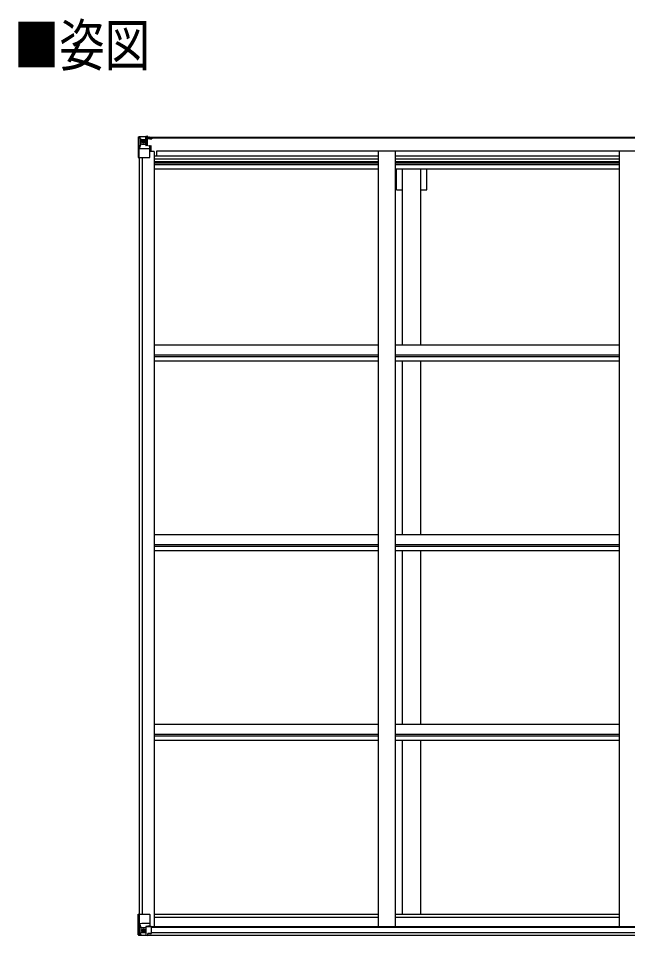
# Model space of a CAD drawing. Units: millimetres, scale not verified. Extents: x -10512 to 10512, y -7425 to 7425.
# Drawn here: x -4138 to -2327, y -809 to 1915 of the extents above; entities that cross this region are included whole.
import ezdxf
from ezdxf.enums import TextEntityAlignment as Align

# ---------------------------------------------------------------- set-up
doc = ezdxf.new("R2010")
doc.units = ezdxf.units.MM
doc.header["$LTSCALE"] = 30
for name, color, linetype in [('0-2_USER1', 3, 'Continuous'), ('0-4_YKK_13', 4, 'Continuous'), ('0-5_YKK_A1', 4, 'Continuous')]:
    doc.layers.add(name, color=color, linetype=linetype)
doc.styles.add('ＭＳ ゴシック', font='')
doc.styles.get('ＭＳ ゴシック').set_extended_font_data('MS Gothic')

msp = doc.modelspace()

# ---------------------------------------------------------------- linework, layer by layer
at = {"layer": '0-4_YKK_13'}
for p, q in [((-3781.45, 1562.23), (-3781.45, 1562.19)), ((-3780.51, 1563.23), (-3780.51, 1563.23)), ((-3780.51, 1563.19), (-3780.51, 1563.22)), ((-3771.54, 1563.61), (-3779.46, 1563.14)), ((-3778.6, 1562.17), (-3778.61, 1562.1)), ((-3778.61, 1501.52), (-3778.61, 1562.1)), ((-3774.64, 1558.73), (-3777.37, 1562.4)), ((-3773.78, 1555.22), (-3771.45, 1555.28)), ((-3773.78, 1541.75), (-3773.78, 1555.22)), ((-3759.45, 1564.4), (-3771.45, 1563.62)), ((-3771.45, 1555.28), (-3759.45, 1555.28)), ((-3760.45, 1555.28), (-3759.45, 1555.28)), ((-3752.95, 1564.92), (-3759.45, 1564.52)), ((-3759.45, 1538.42), (-3759.45, 1564.52)), ((-3759.45, 1563.63), (-3752.95, 1564.03)), ((-3757.95, 1558.81), (-3759.45, 1558.81)), ((-3757.95, 1555.28), (-3759.45, 1555.28)), ((-3752.95, 1563.11), (-3757.95, 1563.02)), ((-3757.45, 1558.45), (-3757.95, 1558.45)), ((-3753.95, 1553.52), (-3757.95, 1553.52)), ((-3757.84, 1557.15), (-3753.95, 1557.15)), ((-3757.46, 1557.36), (-3757.46, 1557.52)), ((-3757.46, 1557.52), (-3757.45, 1557.52)), ((-3757.45, 1559.48), (-3757.45, 1557.52)), ((-3749.45, 1559.48), (-3757.45, 1559.48)), ((-3749.45, 1559.45), (-3757.45, 1559.45)), ((-3747.45, 1557.61), (-3757.45, 1557.52)), ((-3753.95, 1537.42), (-3753.95, 1557.38)), ((-3752.95, 1564.03), (-3752.95, 1564.92)), ((-3752.95, 1563.52), (-3752.95, 1564.03)), ((-3752.95, 1563.52), (-3752.95, 1563.11)), ((-3752.95, 1563.11), (-3752.95, 1562.29)), ((-3747.95, 1562.72), (-3747.95, 1562.29)), ((-3747.65, 1562.72), (-3747.95, 1562.72)), ((-3747.65, 1562.72), (-3745.96, 1562.29)), ((-3747.45, 1559.22), (-3742.45, 1559.22)), ((-3747.45, 1557.61), (-3747.45, 1559.22)), ((-3742.45, 1560.14), (-3742.45, 1559.22)), ((-3742.45, 1559.22), (-3741.45, 1559.22)), ((-3741.45, 1559.22), (-3741.45, 1560.14)), ((-3741.45, 1559.22), (-3741.45, 1557.65)), ((-3741.45, 1557.54), (-3741.45, 1557.65)), ((-3778.06, 1528.4), (-3773.92, 1540.49)), ((-3778.06, 1528.4), (-3771.45, 1528.19)), ((-3771.45, 1541.72), (-3773.78, 1541.75)), ((-3771.45, 1541.72), (-3759.45, 1541.72)), ((-3771.45, 1541.72), (-3771.45, 1541.72)), ((-3771.45, 1528.19), (-3747.45, 1528.19)), ((-3765.97, 1548.08), (-3765.97, 1547.12)), ((-3757.95, 1541.72), (-3759.45, 1541.72)), ((-3758.62, 1538.16), (-3748.28, 1536.51)), ((-3758.62, 1537.53), (-3758.62, 1538.16)), ((-3748.28, 1535.88), (-3758.62, 1537.53)), ((-3753.95, 1545.32), (-3757.95, 1545.32)), ((-3748.28, 1536.51), (-3748.28, 1535.88)), ((-3748, 1536.43), (-3743.95, 1536.4)), ((-3747.45, 1502.52), (-3747.45, 1535.62)), ((-3742.95, 1536.39), (-3743.95, 1536.4)), ((-3743.95, 1534.66), (-3742.95, 1534.67)), ((-3742.95, 1520.17), (-3742.95, 1536.39)), ((-3778.61, 1501.52), (-3748.45, 1501.52)), ((-3742.95, 1524.52), (-3747.45, 1524.52)), ((-3781.45, -745.92), (-3748.45, -745.92)), ((-3781.45, -806.63), (-3781.45, -745.92)), ((-3778.61, -745.92), (-3778.61, -806.5)), ((-3747.45, -746.92), (-3747.45, -780.01)), ((-3778.06, -772.8), (-3771.45, -772.58)), ((-3778.06, -772.8), (-3773.92, -784.88)), ((-3771.45, -786.11), (-3773.78, -786.15)), ((-3773.78, -786.15), (-3773.78, -799.62)), ((-3771.45, -772.58), (-3747.45, -772.58)), ((-3771.45, -786.11), (-3771.45, -786.12)), ((-3759.45, -786.12), (-3771.45, -786.12)), ((-3759.45, -782.13), (-3752.95, -782.13)), ((-3759.45, -782.13), (-3759.45, -808.92)), ((-3748.28, -780.27), (-3758.62, -781.93)), ((-3758.62, -781.93), (-3758.62, -782.13)), ((-3755.93, -782.13), (-3748.28, -780.91)), ((-3752.95, -782.13), (-3743.95, -782.16)), ((-3748.28, -780.91), (-3748.28, -780.27)), ((-3742.95, -783.07), (-3742.95, -803.23)), ((-3780.51, -807.58), (-3780.51, -807.63)), ((-3771.54, -808.01), (-3779.46, -807.54)), ((-3778.6, -806.57), (-3778.61, -806.5)), ((-3774.64, -803.13), (-3777.37, -806.79)), ((-3773.78, -799.62), (-3771.45, -799.68)), ((-3771.45, -799.67), (-3759.45, -799.67)), ((-3759.45, -808.8), (-3771.45, -808.02)), ((-3766.93, -792.48), (-3766.93, -791.52)), ((-3752.95, -809.31), (-3752.95, -803.37)), ((-3743.95, -803.94), (-3752.95, -804))]:
    msp.add_line(p, q, dxfattribs=at)
for points in [[(-3781.45, 1562.19), (-3781.45, 1501.52), (-3778.61, 1501.52)], [(-3780.51, 1563.23), (-3771.45, 1563.78), (-3759.45, 1564.52)], [(-3752.95, 1563.52), (-3757.95, 1563.52), (-3757.95, 1538.05)], [(-3742.45, 1557.49), (-3757.45, 1557.36), (-3757.46, 1557.36)], [(-3757.45, 1558.45), (-3749.45, 1558.45), (-3749.45, 1560.14)], [(-3747.45, 1557.61), (-3747.45, 1557.6), (-3741.45, 1557.65)], [(-3767.89, 1549.04), (-3768.85, 1549.04), (-3768.85, 1550), (-3767.89, 1550)], [(-3766.93, 1550.96), (-3766.93, 1551.92), (-3765.97, 1551.92), (-3765.97, 1550.96)], [(-3765.97, 1547.12), (-3766.93, 1547.12), (-3766.93, 1548.08)], [(-3765.01, 1550), (-3764.05, 1550), (-3764.05, 1549.04), (-3765.01, 1549.04)], [(-3743.95, 1536.4), (-3743.95, 1534.66), (-3747.45, 1534.64)], [(-3780.51, -807.63), (-3771.45, -808.18), (-3752.95, -809.31)], [(-3767.89, -794.4), (-3768.85, -794.4), (-3768.85, -793.44), (-3767.89, -793.44)], [(-3766.93, -791.52), (-3765.97, -791.52), (-3765.97, -792.48)], [(-3765.97, -795.36), (-3765.97, -796.32), (-3766.93, -796.32), (-3766.93, -795.36)], [(-3765.01, -793.44), (-3764.05, -793.44), (-3764.05, -794.4), (-3765.01, -794.4)], [(-3742.95, -803.23), (-3742.96, -803.33), (-3752.95, -803.37)]]:
    msp.add_lwpolyline(points, dxfattribs=at)
for centre in [(-3766.45, 1549.52), (-3766.45, -793.92)]:
    msp.add_circle(centre, 5.3, dxfattribs=at)
for centre, radius, start, end in [((-3780.45, 1562.23), 0.999, 93.4424, 179.95083), ((-3780.45, 1562.23), 1, 93.50017, 180.00079), ((-3780.45, 1562.19), 0.999, 93.4424, 179.95083), ((-3779.3, 1575.84), 12.7, 269.24466, 275.10311), ((-3777.32, 1562.23), 1.28, 131.17831, 182.45895), ((-3757.45, 1559.98), 0.5, 179.99802, 269.99691), ((-3757.45, 1559.95), 0.5, 180.00109, 270.00109), ((-3757.45, 1557.02), 0.5, 90.52895, 180.04464), ((-3757.44, 1556.85), 0.513, 91.88028, 181.04707), ((-3742.31, 1565.18), 7.69, 268.96999, 276.43426), ((-3767.89, 1550.96), 0.96, 270, 0), ((-3767.89, 1548.08), 0.96, 0, 90), ((-3765.01, 1550.96), 0.96, 180, 270), ((-3765.01, 1548.08), 0.96, 90, 180), ((-3758.51, 1539.09), 0.937, 182.32209, 263.26766), ((-3758.51, 1538.46), 0.937, 182.32209, 263.26766), ((-3748.39, 1535.58), 0.937, 2.32209, 83.26766), ((-3748.39, 1534.94), 0.937, 2.32209, 83.26766), ((-3748.45, 1502.52), 1, 270, 0), ((-3748.45, -746.92), 1, 0, 90), ((-3758.51, -782.86), 0.937, 96.73234, 129.06602), ((-3748.39, -779.34), 0.937, 276.73234, 357.67791), ((-3748.39, -779.98), 0.937, 276.73234, 357.67791), ((-3780.45, -806.59), 0.999, 180.04917, 266.5576), ((-3780.45, -806.62), 0.999, 180.04917, 266.5576), ((-3780.45, -806.63), 1, 179.99921, 266.49983), ((-3779.3, -820.23), 12.7, 84.89689, 90.75534), ((-3777.32, -806.62), 1.28, 177.54105, 228.82169), ((-3767.89, -792.48), 0.96, 270, 0), ((-3767.89, -795.36), 0.96, 0, 90), ((-3765.01, -792.48), 0.96, 180, 270), ((-3765.01, -795.36), 0.96, 90, 180)]:
    msp.add_arc(centre, radius, start, end, dxfattribs=at)
for centre, major_axis, ratio, start_param, end_param in [((-3579.51, 1575.54), (201, 12.36), 0.060933, 3.1373463, 3.1378449), ((-3778.51, 1563.31), (2, 0.12), 0.060933, 3.1378449, 4.2119296), ((-3778.32, 1560.21), (-0.02, 3), 0.466854, 5.5234897, 6.1575023), ((-3776.65, 1555.14), (0.03, 5), 0.573921, 4.7320603, 5.5159136), ((-3853.2, 1555.28), (81.75, 0), 0.061163, 0, 0.0007725), ((-3777.34, 1530.75), (0.85, 2.32), 0.403757, 2.3087461, 3.2744049), ((-3775.19, 1541.77), (0, 3), 0.468246, 4.2703918, 4.7058971), ((-3777.34, -775.15), (0.85, -2.32), 0.403757, 3.0087805, 3.9744392), ((-3775.19, -786.17), (0, -3), 0.468246, 1.5772882, 2.0127935), ((-3743.95, -783.07), (1, -0.021), 0.906239, 0.0187047, 1.589501), ((-3778.51, -807.71), (2, -0.12), 0.060933, 2.0712557, 3.1453404), ((-3579.51, -819.94), (201, -12.36), 0.060933, 3.1453404, 3.145839), ((-3778.32, -804.61), (-0.02, -3), 0.466854, 0.125683, 0.7596956), ((-3776.65, -799.54), (0.03, -5), 0.573921, 0.7672717, 1.551125), ((-3853.2, -799.67), (81.75, 0), 0.061163, 6.2824128, 6.2831853), ((-3743.95, -803.23), (1, 0.012), 0.707053, 4.7036637, 6.124411)]:
    msp.add_ellipse(centre, major_axis=major_axis, ratio=ratio, start_param=start_param, end_param=end_param, dxfattribs=at)
at = {"layer": '0-5_YKK_A1'}
for p, q in [((-3757.95, 1562.29), (-180.95, 1562.29)), ((-3757.95, 1560.14), (-180.95, 1560.14)), ((-3779.45, 1501.52), (-3779.45, -745.92)), ((-3769.75, 1501.52), (-3769.75, -745.92)), ((-3734.45, 1520.17), (-3747.45, 1520.17)), ((-3734.45, 1520.17), (-3734.45, -781.94)), ((-3734.45, 1506.49), (-3068.45, 1506.49)), ((-3726.95, 1506.49), (-3726.95, 1522)), ((-3726.95, 1522), (-211.95, 1522)), ((-3068.45, 1521.99), (-3068.45, -781.94)), ((-3018.45, 1521.99), (-3018.45, -781.94)), ((-3018.45, 1506.49), (-2352.45, 1506.49)), ((-2352.45, 1521.99), (-2352.45, -781.94)), ((-3734.45, 1498.09), (-3068.45, 1498.09)), ((-3734.45, 1489.89), (-3068.45, 1489.89)), ((-3734.45, 1485.97), (-3068.45, 1485.97)), ((-3734.45, 1480.89), (-3068.45, 1480.89)), ((-3018.45, 1498.09), (-2352.45, 1498.09)), ((-3018.45, 1489.89), (-2352.45, 1489.89)), ((-3018.45, 1485.97), (-2352.45, 1485.97)), ((-3018.45, 1480.89), (-2352.45, 1480.89)), ((-3734.45, 1467.88), (-3068.45, 1467.88)), ((-3018.45, 1467.88), (-2352.45, 1467.88)), ((-3014.65, 1406.29), (-3014.65, 1466.69)), ((-2996.95, 945.1), (-2996.95, 1466.69)), ((-2941.95, 945.1), (-2941.95, 1466.69)), ((-2924.25, 1406.29), (-2924.25, 1466.69)), ((-3014.65, 1406.29), (-2996.95, 1406.29)), ((-2941.95, 1406.29), (-2924.25, 1406.29)), ((-3734.45, 945.22), (-3068.48, 945.22)), ((-3018.45, 945.22), (-2352.48, 945.22)), ((-3734.45, 915.49), (-3068.48, 915.49)), ((-3734.45, 910.94), (-3068.48, 910.94)), ((-3018.45, 915.49), (-2352.48, 915.49)), ((-3018.45, 910.94), (-2352.48, 910.94)), ((-3734.45, 897.93), (-3068.48, 897.93)), ((-3018.45, 897.93), (-2352.48, 897.93)), ((-2996.95, 381.95), (-2996.95, 896.73)), ((-2941.95, 381.95), (-2941.95, 896.73)), ((-3734.45, 382.07), (-3068.48, 382.07)), ((-3018.45, 382.07), (-2352.48, 382.07)), ((-3734.45, 352.34), (-3068.48, 352.34)), ((-3734.45, 347.79), (-3068.48, 347.79)), ((-3734.45, 334.78), (-3068.48, 334.78)), ((-3018.45, 352.34), (-2352.48, 352.34)), ((-3018.45, 347.79), (-2352.48, 347.79)), ((-3018.45, 334.78), (-2352.48, 334.78)), ((-2996.95, -181.2), (-2996.95, 333.58)), ((-2941.95, -181.2), (-2941.95, 333.58)), ((-3734.45, -181.07), (-3068.48, -181.07)), ((-3018.45, -181.07), (-2352.48, -181.07)), ((-3734.45, -210.81), (-3068.48, -210.81)), ((-3734.45, -215.36), (-3068.48, -215.36)), ((-3018.45, -210.81), (-2352.48, -210.81)), ((-3018.45, -215.36), (-2352.48, -215.36)), ((-3734.45, -228.37), (-3068.48, -228.37)), ((-3018.45, -228.37), (-2352.48, -228.37)), ((-2996.95, -744.96), (-2996.95, -229.56)), ((-2941.95, -744.96), (-2941.95, -229.56)), ((-3734.45, -745.77), (-3068.45, -745.77)), ((-3734.45, -754.11), (-3068.45, -754.11)), ((-3018.45, -745.77), (-2352.45, -745.77)), ((-3018.45, -754.11), (-2352.45, -754.11)), ((-3754.71, -781.94), (-184.19, -781.94)), ((-3742.95, -784.2), (-195.95, -784.2)), ((-3752.95, -807.71), (-185.95, -807.71)), ((-3742.95, -799.81), (-195.95, -799.81))]:
    msp.add_line(p, q, dxfattribs=at)

# ---------------------------------------------------------------- texts
at = {"layer": '0-2_USER1', "style": 'ＭＳ ゴシック', "width": 0.8}
msp.add_text('■姿図', height=123.8, dxfattribs=at).set_placement((-4151.51, 1736.2), align=Align.BOTTOM_LEFT)

doc.saveas('drawing.dxf')
